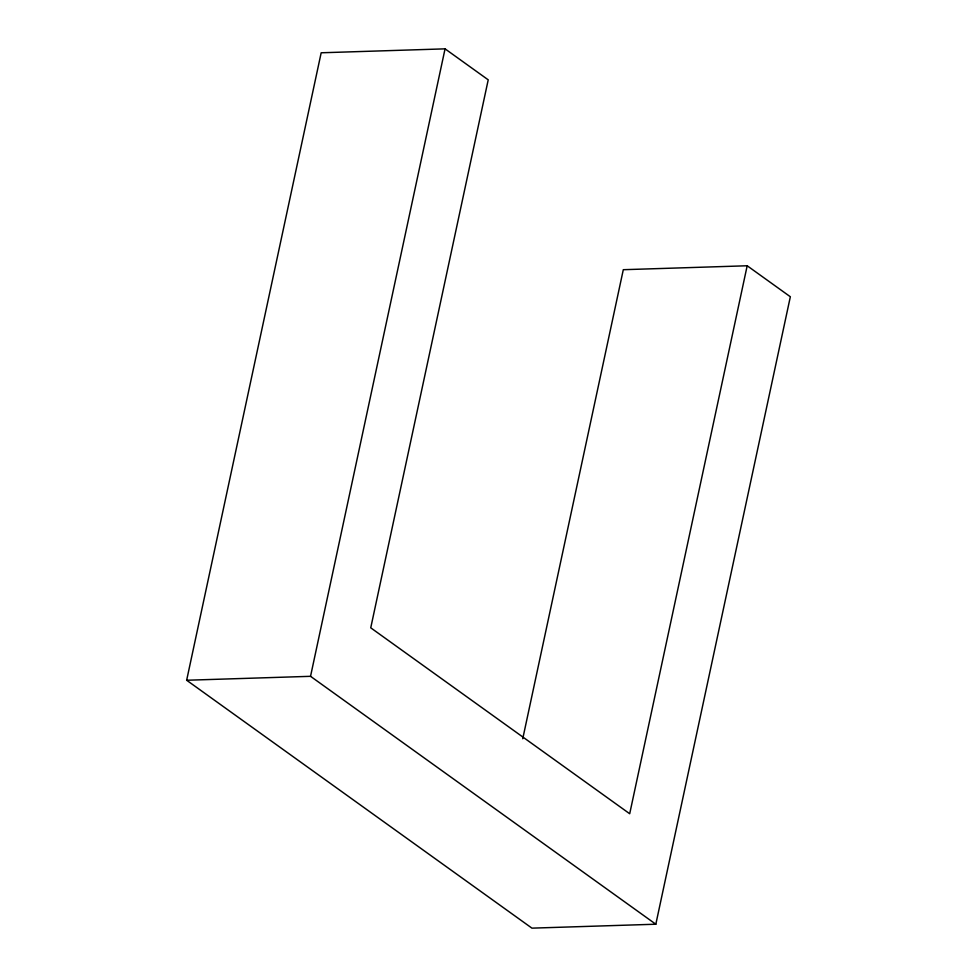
<?xml version="1.0" encoding="UTF-8"?>
<svg xmlns="http://www.w3.org/2000/svg" width="977" height="977" viewBox="0 0 977 977"><rect width="100%" height="100%" fill="white"/><g stroke="black" fill="none" stroke-linecap="round" stroke-linejoin="round"><path stroke-width="1.47" d="M747.185 265.768L790.344 296.752L655.823 924.218L531.94 928.15L186.656 680.248L321.177 52.782L445.06 48.85L488.219 79.833L370.747 627.82L629.701 813.743L747.185 265.768L623.302 269.701L522.744 738.759M655.823 924.218L310.539 676.316L445.06 48.85M186.656 680.248L310.539 676.316"/></g></svg>
